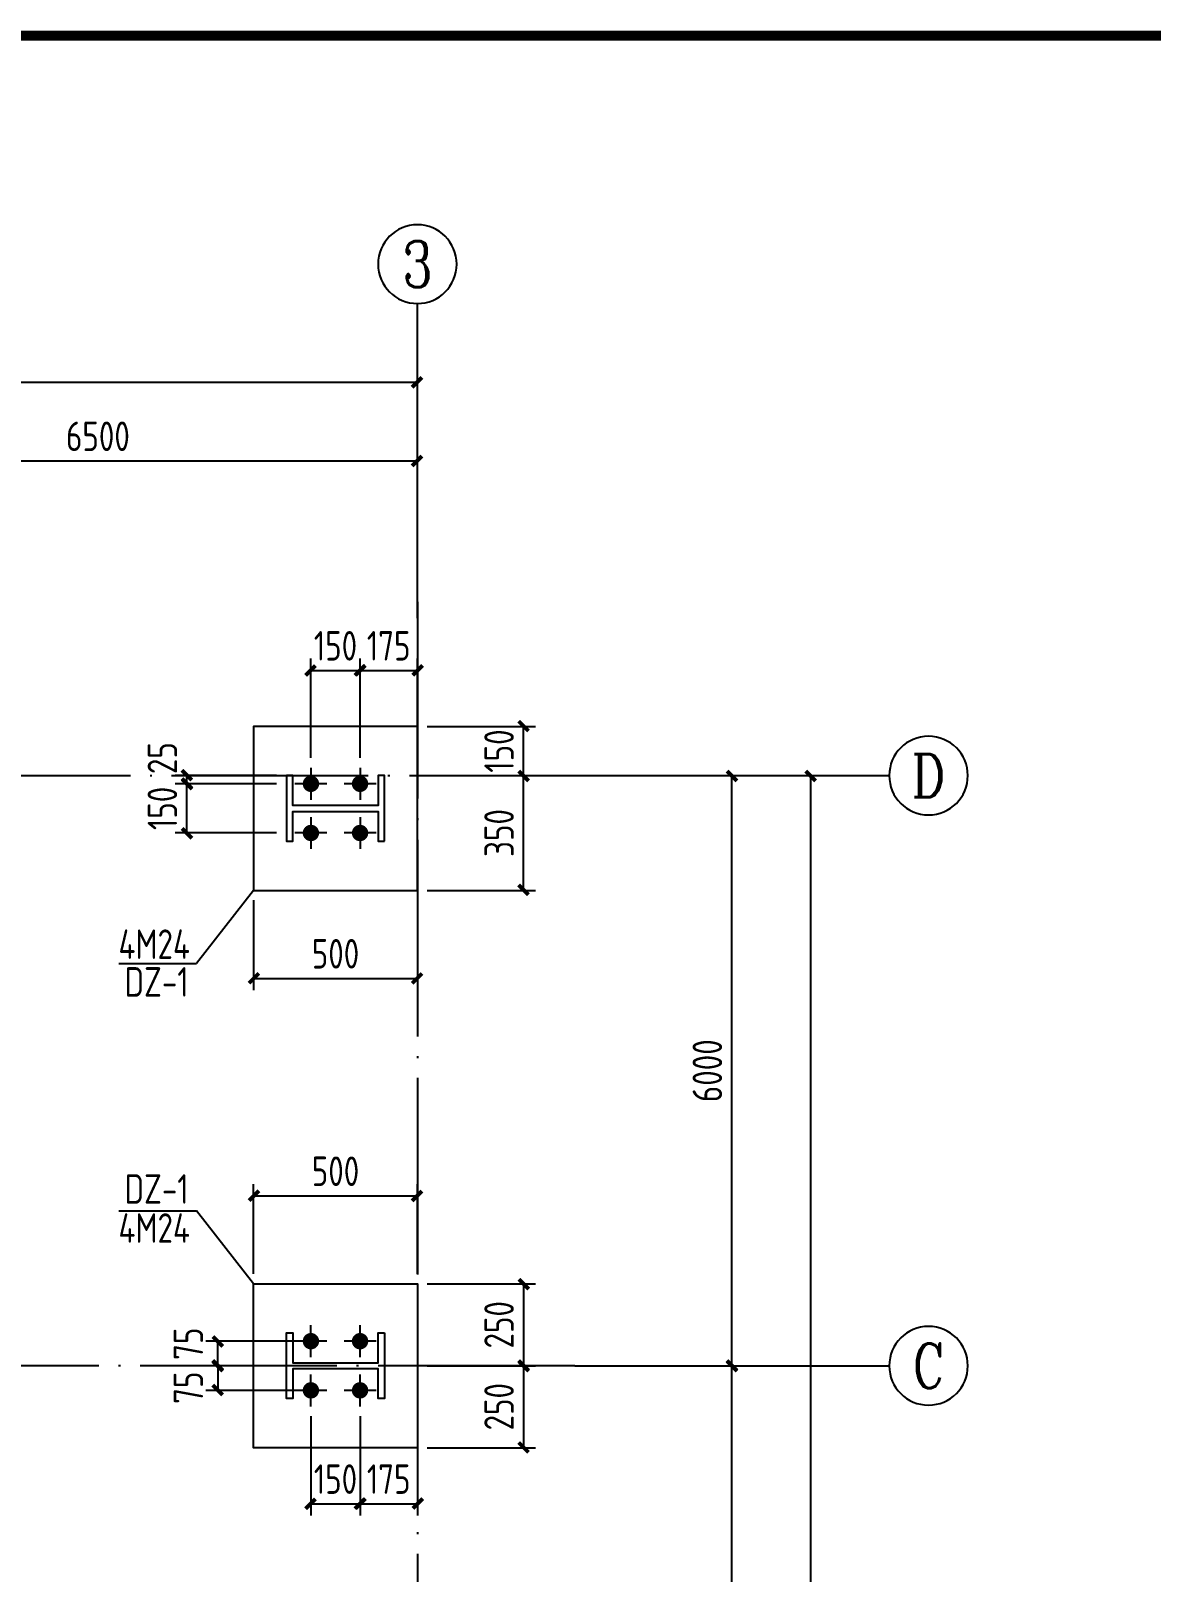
# Model space of a CAD drawing. Header units: millimetres. Extents: x 865974 to 875117, y 41124 to 44891.
# Drawn here: x 867373.8 to 867487.8, y 41551.4 to 41708.1 of the extents above; entities that cross this region are included whole.
import ezdxf
from ezdxf.enums import TextEntityAlignment as Align

# ---------------------------------------------------------------- set-up
doc = ezdxf.new("R2010")
doc.units = ezdxf.units.MM
doc.header["$LTSCALE"] = 1000
doc.header["$MEASUREMENT"] = 0
doc.linetypes.add('DOTE', pattern=[2.42, 2, -0.2, 0.02, -0.2])
for name, color, linetype in [('AXIS', 3, 'Continuous'), ('AXIS_TEXT', 7, 'Continuous'), ('DIM', 7, 'Continuous'), ('DOTE', 1, 'DOTE'), ('M_Prof', 2, 'Continuous'), ('柱集中标注', 2, 'Continuous'), ('标注', 7, 'Continuous'), ('檩条', 34, 'Continuous')]:
    doc.layers.add(name, color=color, linetype=linetype)
doc.styles.add('_TCH_AXIS', font='COMPLEX', dxfattribs={"bigfont": 'GBCBIG'})
doc.styles.add('COMPLEX', font='COMPLEX')
doc.styles.add('GBHZ', font='gbenor.shx', dxfattribs={"width": 0.9, "bigfont": 'gbcbig.shx'})
doc.dimstyles.new('Y100', dxfattribs={"dimscale": 0, "dimtxt": 3, "dimasz": 0.01, "dimexe": 1.2, "dimexo": 2, "dimgap": 1, "dimtad": 1, "dimdec": 0, "dimlfac": 100, "dimzin": 0, "dimdsep": 46, "dimtxsty": 'GBHZ', "dimblk": 'DX', "dimcen": 0.09, "dimdle": 1, "dimclrd": 7, "dimclre": 7, "dimclrt": 7, "dimadec": 0, "dimazin": 0, "dimtfac": 1, "dimtdec": 0, "dimtix": 1, "dimtmove": 2, "dimatfit": 3, "dimldrblk": 'DX', "dimfxl": 0, "dimtolj": 1, "dimtzin": 0, "dimarcsym": 0})
doc.dimstyles.new('Y30', dxfattribs={"dimscale": 0, "dimtxt": 3, "dimasz": 0.01, "dimexe": 1.2, "dimexo": 1, "dimgap": 1, "dimtad": 1, "dimdec": 0, "dimlfac": 30, "dimzin": 0, "dimdsep": 46, "dimtxsty": 'GBHZ', "dimblk1": 'DX', "dimblk2": 'DX', "dimsah": 1, "dimcen": 0.09, "dimdle": 1, "dimadec": 0, "dimazin": 0, "dimtfac": 1, "dimtdec": 0, "dimtix": 1, "dimtmove": 2, "dimatfit": 3, "dimldrblk": 'DX', "dimfxl": 0, "dimtolj": 1, "dimtzin": 0, "dimarcsym": 0})

# ---------------------------------------------------------------- blocks, each defined once
blk = doc.blocks.new('_AXISO')
blk.add_circle((0, 0), 0.5)
at = {"layer": 'AXIS_TEXT', "style": 'COMPLEX', "width": 1.041667}
blk.add_attdef('A', text='', height=0.56, dxfattribs=at).set_placement((-0.25, -0.28), (0.25, -0.28), align=Align.FIT)
blk = doc.blocks.new('DX')
at = {"color": 0, "linetype": 'ByBlock', "const_width": 40}
blk.add_lwpolyline([(-54, -51), (46, 49)], dxfattribs=at)
blk = doc.blocks.new('*D43')
at = {"layer": 'Defpoints', "color": 0, "transparency": 16777216}
for p in [(867429.15, 41572.38), (867445.15, 41572.38), (867429.15, 41512.38)]:
    blk.add_point(p, dxfattribs=at)
at = {"layer": '标注', "color": 7, "lineweight": -2, "transparency": 16777216}
for p, q in [((867431.15, 41572.38), (867446.35, 41572.38)), ((867445.15, 41512.39), (867445.15, 41572.37)), ((867431.15, 41512.38), (867446.35, 41512.38))]:
    blk.add_line(p, q, dxfattribs=at)
at = {"layer": '标注', "color": 7, "lineweight": -2, "transparency": 16777216, "xscale": 0.01, "yscale": 0.01, "zscale": 0.01}
for p, rotation in [((867445.15, 41572.38), 90), ((867445.15, 41512.38), 270)]:
    blk.add_blockref('DX', p, dxfattribs=dict(at, rotation=rotation))
at = {"layer": '标注', "color": 7, "transparency": 16777216, "insert": (867442.65, 41542.38), "char_height": 3, "attachment_point": 5, "rotation": 90, "style": 'GBHZ'}
blk.add_mtext('\\A1;6000', dxfattribs=at)
blk = doc.blocks.new('*D44')
at = {"layer": 'Defpoints', "color": 0, "transparency": 16777216}
for p in [(867429.15, 41632.38), (867445.15, 41632.38), (867429.15, 41572.38)]:
    blk.add_point(p, dxfattribs=at)
at = {"layer": '标注', "color": 7, "lineweight": -2, "transparency": 16777216}
for p, q in [((867431.15, 41632.38), (867446.35, 41632.38)), ((867445.15, 41572.39), (867445.15, 41632.37)), ((867431.15, 41572.38), (867446.35, 41572.38))]:
    blk.add_line(p, q, dxfattribs=at)
at = {"layer": '标注', "color": 7, "lineweight": -2, "transparency": 16777216, "xscale": 0.01, "yscale": 0.01, "zscale": 0.01}
for p, rotation in [((867445.15, 41632.38), 90), ((867445.15, 41572.38), 270)]:
    blk.add_blockref('DX', p, dxfattribs=dict(at, rotation=rotation))
at = {"layer": '标注', "color": 7, "transparency": 16777216, "insert": (867442.65, 41602.38), "char_height": 3, "attachment_point": 5, "rotation": 90, "style": 'GBHZ'}
blk.add_mtext('\\A1;6000', dxfattribs=at)
blk = doc.blocks.new('*D45')
at = {"layer": 'Defpoints', "color": 0, "transparency": 16777216}
for p in [(867429.15, 41632.38), (867429.15, 41452.38), (867453.15, 41452.38)]:
    blk.add_point(p, dxfattribs=at)
at = {"layer": '标注', "color": 7, "lineweight": -2, "transparency": 16777216}
for p, q in [((867431.15, 41632.38), (867454.35, 41632.38)), ((867453.15, 41632.37), (867453.15, 41452.39)), ((867431.15, 41452.38), (867454.35, 41452.38))]:
    blk.add_line(p, q, dxfattribs=at)
at = {"layer": '标注', "color": 7, "lineweight": -2, "transparency": 16777216, "xscale": 0.01, "yscale": 0.01, "zscale": 0.01}
for p, rotation in [((867453.15, 41632.38), 90), ((867453.15, 41452.38), 270)]:
    blk.add_blockref('DX', p, dxfattribs=dict(at, rotation=rotation))
at = {"layer": '标注', "color": 7, "transparency": 16777216, "insert": (867450.65, 41542.38), "char_height": 3, "attachment_point": 5, "rotation": 90, "style": 'GBHZ'}
blk.add_mtext('\\A1;18000', dxfattribs=at)
blk = doc.blocks.new('*D36')
at = {"layer": 'Defpoints', "color": 0, "transparency": 16777216}
for p in [(867413.15, 41672.38), (867283.15, 41650.05), (867413.15, 41650.05)]:
    blk.add_point(p, dxfattribs=at)
at = {"layer": '标注', "color": 7, "lineweight": -2, "transparency": 16777216}
for p, q in [((867283.15, 41652.05), (867283.15, 41673.58)), ((867413.15, 41652.05), (867413.15, 41673.58)), ((867283.16, 41672.38), (867413.14, 41672.38))]:
    blk.add_line(p, q, dxfattribs=at)
at = {"layer": '标注', "color": 7, "lineweight": -2, "transparency": 16777216, "xscale": 0.01, "yscale": 0.01, "zscale": 0.01, "rotation": 180}
blk.add_blockref('DX', (867283.15, 41672.38), dxfattribs=at)
at = {"layer": '标注', "color": 7, "lineweight": -2, "transparency": 16777216, "xscale": 0.01, "yscale": 0.01, "zscale": 0.01}
blk.add_blockref('DX', (867413.15, 41672.38), dxfattribs=at)
at = {"layer": '标注', "color": 7, "transparency": 16777216, "insert": (867348.15, 41674.88), "char_height": 3, "attachment_point": 5, "style": 'GBHZ'}
blk.add_mtext('\\A1;13000', dxfattribs=at)
blk = doc.blocks.new('*D356')
at = {"layer": 'Defpoints', "color": 0, "transparency": 16777216}
for p in [(867413.15, 41664.38), (867348.15, 41648.38), (867413.15, 41648.38)]:
    blk.add_point(p, dxfattribs=at)
at = {"layer": '标注', "color": 7, "lineweight": -2, "transparency": 16777216}
for p, q in [((867348.15, 41650.38), (867348.15, 41665.58)), ((867413.15, 41650.38), (867413.15, 41665.58)), ((867348.16, 41664.38), (867413.14, 41664.38))]:
    blk.add_line(p, q, dxfattribs=at)
at = {"layer": '标注', "color": 7, "lineweight": -2, "transparency": 16777216, "xscale": 0.01, "yscale": 0.01, "zscale": 0.01, "rotation": 180}
blk.add_blockref('DX', (867348.15, 41664.38), dxfattribs=at)
at = {"layer": '标注', "color": 7, "lineweight": -2, "transparency": 16777216, "xscale": 0.01, "yscale": 0.01, "zscale": 0.01}
blk.add_blockref('DX', (867413.15, 41664.38), dxfattribs=at)
at = {"layer": '标注', "color": 7, "transparency": 16777216, "insert": (867380.65, 41666.88), "char_height": 3, "attachment_point": 5, "style": 'GBHZ'}
blk.add_mtext('\\A1;6500', dxfattribs=at)
blk = doc.blocks.new('*D805')
at = {"layer": 'Defpoints', "color": 0, "transparency": 16777216}
for p in [(867413.15, 41589.66), (867396.48, 41580.72), (867413.15, 41580.72)]:
    blk.add_point(p, dxfattribs=at)
at = {"layer": 'DIM', "color": 0, "lineweight": -2, "transparency": 16777216}
for p, q in [((867396.48, 41581.72), (867396.48, 41590.86)), ((867396.49, 41589.66), (867413.14, 41589.66)), ((867413.15, 41581.72), (867413.15, 41590.86))]:
    blk.add_line(p, q, dxfattribs=at)
at = {"layer": 'DIM', "color": 0, "lineweight": -2, "transparency": 16777216, "xscale": 0.01, "yscale": 0.01, "zscale": 0.01, "rotation": 180}
blk.add_blockref('DX', (867396.48, 41589.66), dxfattribs=at)
at = {"layer": 'DIM', "color": 0, "lineweight": -2, "transparency": 16777216, "xscale": 0.01, "yscale": 0.01, "zscale": 0.01}
blk.add_blockref('DX', (867413.15, 41589.66), dxfattribs=at)
at = {"layer": 'DIM', "color": 0, "transparency": 16777216, "insert": (867404.82, 41592.16), "char_height": 3, "attachment_point": 5, "style": 'GBHZ'}
blk.add_mtext('\\A1;500', dxfattribs=at)
blk = doc.blocks.new('*D806')
at = {"layer": 'Defpoints', "color": 0, "transparency": 16777216}
for p in [(867413.15, 41580.72), (867413.15, 41572.38), (867423.96, 41572.38)]:
    blk.add_point(p, dxfattribs=at)
at = {"layer": 'DIM', "color": 0, "lineweight": -2, "transparency": 16777216}
for p, q in [((867414.15, 41580.72), (867425.16, 41580.72)), ((867423.96, 41580.71), (867423.96, 41572.39)), ((867414.15, 41572.38), (867425.16, 41572.38))]:
    blk.add_line(p, q, dxfattribs=at)
at = {"layer": 'DIM', "color": 0, "lineweight": -2, "transparency": 16777216, "xscale": 0.01, "yscale": 0.01, "zscale": 0.01}
for p, rotation in [((867423.96, 41580.72), 90), ((867423.96, 41572.38), 270)]:
    blk.add_blockref('DX', p, dxfattribs=dict(at, rotation=rotation))
at = {"layer": 'DIM', "color": 0, "transparency": 16777216, "insert": (867421.46, 41576.55), "char_height": 3, "attachment_point": 5, "rotation": 90, "style": 'GBHZ'}
blk.add_mtext('\\A1;250', dxfattribs=at)
blk = doc.blocks.new('*D807')
at = {"layer": 'Defpoints', "color": 0, "transparency": 16777216}
for p in [(867413.15, 41572.38), (867413.15, 41564.05), (867423.96, 41564.05)]:
    blk.add_point(p, dxfattribs=at)
at = {"layer": 'DIM', "color": 0, "lineweight": -2, "transparency": 16777216}
for p, q in [((867414.15, 41572.38), (867425.16, 41572.38)), ((867423.96, 41572.37), (867423.96, 41564.06)), ((867414.15, 41564.05), (867425.16, 41564.05))]:
    blk.add_line(p, q, dxfattribs=at)
at = {"layer": 'DIM', "color": 0, "lineweight": -2, "transparency": 16777216, "xscale": 0.01, "yscale": 0.01, "zscale": 0.01}
for p, rotation in [((867423.96, 41572.38), 90), ((867423.96, 41564.05), 270)]:
    blk.add_blockref('DX', p, dxfattribs=dict(at, rotation=rotation))
at = {"layer": 'DIM', "color": 0, "transparency": 16777216, "insert": (867421.46, 41568.22), "char_height": 3, "attachment_point": 5, "rotation": 90, "style": 'GBHZ'}
blk.add_mtext('\\A1;250', dxfattribs=at)
blk = doc.blocks.new('*D808')
at = {"layer": 'Defpoints', "color": 0, "transparency": 16777216}
for p in [(867392.84, 41574.88), (867401.88, 41574.88), (867401.88, 41572.38)]:
    blk.add_point(p, dxfattribs=at)
at = {"layer": 'DIM', "color": 0, "lineweight": -2, "transparency": 16777216}
for p, q in [((867400.88, 41574.88), (867391.64, 41574.88)), ((867392.84, 41572.39), (867392.84, 41574.87)), ((867400.88, 41572.38), (867391.64, 41572.38))]:
    blk.add_line(p, q, dxfattribs=at)
at = {"layer": 'DIM', "color": 0, "lineweight": -2, "transparency": 16777216, "xscale": 0.01, "yscale": 0.01, "zscale": 0.01}
for p, rotation in [((867392.84, 41574.88), 90), ((867392.84, 41572.38), 270)]:
    blk.add_blockref('DX', p, dxfattribs=dict(at, rotation=rotation))
at = {"layer": 'DIM', "color": 0, "transparency": 16777216, "insert": (867389.85, 41574.62), "char_height": 3, "attachment_point": 5, "rotation": 90, "style": 'GBHZ'}
blk.add_mtext('\\A1;75', dxfattribs=at)
blk = doc.blocks.new('*D809')
at = {"layer": 'Defpoints', "color": 0, "transparency": 16777216}
for p in [(867401.88, 41572.38), (867392.84, 41569.88), (867401.88, 41569.88)]:
    blk.add_point(p, dxfattribs=at)
at = {"layer": 'DIM', "color": 0, "lineweight": -2, "transparency": 16777216}
for p, q in [((867400.88, 41572.38), (867391.64, 41572.38)), ((867392.84, 41572.37), (867392.84, 41569.89)), ((867400.88, 41569.88), (867391.64, 41569.88))]:
    blk.add_line(p, q, dxfattribs=at)
at = {"layer": 'DIM', "color": 0, "lineweight": -2, "transparency": 16777216, "xscale": 0.01, "yscale": 0.01, "zscale": 0.01}
for p, rotation in [((867392.84, 41572.38), 90), ((867392.84, 41569.88), 270)]:
    blk.add_blockref('DX', p, dxfattribs=dict(at, rotation=rotation))
at = {"layer": 'DIM', "color": 0, "transparency": 16777216, "insert": (867389.85, 41570.15), "char_height": 3, "attachment_point": 5, "rotation": 90, "style": 'GBHZ'}
blk.add_mtext('\\A1;75', dxfattribs=at)
blk = doc.blocks.new('*D810')
at = {"layer": 'Defpoints', "color": 0, "transparency": 16777216}
for p in [(867402.32, 41568.26), (867407.32, 41568.26), (867407.32, 41558.36)]:
    blk.add_point(p, dxfattribs=at)
at = {"layer": '标注', "color": 0, "lineweight": -2, "transparency": 16777216}
for p, q in [((867402.32, 41567.26), (867402.32, 41557.16)), ((867407.32, 41567.26), (867407.32, 41557.16)), ((867402.31, 41558.36), (867402.3, 41558.36)), ((867402.32, 41558.36), (867407.32, 41558.36)), ((867407.33, 41558.36), (867407.34, 41558.36))]:
    blk.add_line(p, q, dxfattribs=at)
at = {"layer": '标注', "color": 0, "lineweight": -2, "transparency": 16777216, "xscale": 0.01, "yscale": 0.01, "zscale": 0.01}
blk.add_blockref('DX', (867402.32, 41558.36), dxfattribs=at)
at = {"layer": '标注', "color": 0, "lineweight": -2, "transparency": 16777216, "xscale": 0.01, "yscale": 0.01, "zscale": 0.01, "rotation": 180}
blk.add_blockref('DX', (867407.32, 41558.36), dxfattribs=at)
at = {"layer": '标注', "color": 0, "transparency": 16777216, "insert": (867404.82, 41560.86), "char_height": 3, "attachment_point": 5, "style": 'GBHZ'}
blk.add_mtext('\\A1;150', dxfattribs=at)
blk = doc.blocks.new('*D811')
at = {"layer": 'Defpoints', "color": 0, "transparency": 16777216}
for p in [(867407.32, 41568.26), (867413.15, 41568.26), (867413.15, 41558.36)]:
    blk.add_point(p, dxfattribs=at)
at = {"layer": '标注', "color": 0, "lineweight": -2, "transparency": 16777216}
for p, q in [((867407.32, 41567.26), (867407.32, 41557.16)), ((867413.15, 41567.26), (867413.15, 41557.16)), ((867407.31, 41558.36), (867407.3, 41558.36)), ((867407.32, 41558.36), (867413.15, 41558.36)), ((867413.16, 41558.36), (867413.17, 41558.36))]:
    blk.add_line(p, q, dxfattribs=at)
at = {"layer": '标注', "color": 0, "lineweight": -2, "transparency": 16777216, "xscale": 0.01, "yscale": 0.01, "zscale": 0.01}
blk.add_blockref('DX', (867407.32, 41558.36), dxfattribs=at)
at = {"layer": '标注', "color": 0, "lineweight": -2, "transparency": 16777216, "xscale": 0.01, "yscale": 0.01, "zscale": 0.01, "rotation": 180}
blk.add_blockref('DX', (867413.15, 41558.36), dxfattribs=at)
at = {"layer": '标注', "color": 0, "transparency": 16777216, "insert": (867410.23, 41560.86), "char_height": 3, "attachment_point": 5, "style": 'GBHZ'}
blk.add_mtext('\\A1;175', dxfattribs=at)
blk = doc.blocks.new('*D846')
at = {"layer": 'Defpoints', "color": 0, "transparency": 16777216}
for p in [(867396.48, 41620.72), (867413.15, 41620.72), (867413.15, 41611.77)]:
    blk.add_point(p, dxfattribs=at)
at = {"layer": 'DIM', "color": 0, "lineweight": -2, "transparency": 16777216}
for p, q in [((867396.48, 41619.72), (867396.48, 41610.57)), ((867413.15, 41619.72), (867413.15, 41610.57)), ((867396.49, 41611.77), (867413.14, 41611.77))]:
    blk.add_line(p, q, dxfattribs=at)
at = {"layer": 'DIM', "color": 0, "lineweight": -2, "transparency": 16777216, "xscale": 0.01, "yscale": 0.01, "zscale": 0.01, "rotation": 180}
blk.add_blockref('DX', (867396.48, 41611.77), dxfattribs=at)
at = {"layer": 'DIM', "color": 0, "lineweight": -2, "transparency": 16777216, "xscale": 0.01, "yscale": 0.01, "zscale": 0.01}
blk.add_blockref('DX', (867413.15, 41611.77), dxfattribs=at)
at = {"layer": 'DIM', "color": 0, "transparency": 16777216, "insert": (867404.82, 41614.27), "char_height": 3, "attachment_point": 5, "style": 'GBHZ'}
blk.add_mtext('\\A1;500', dxfattribs=at)
blk = doc.blocks.new('*D847')
at = {"layer": 'Defpoints', "color": 0, "transparency": 16777216}
for p in [(867413.15, 41632.38), (867423.96, 41632.38), (867413.15, 41620.72)]:
    blk.add_point(p, dxfattribs=at)
at = {"layer": 'DIM', "color": 0, "lineweight": -2, "transparency": 16777216}
for p, q in [((867414.15, 41632.38), (867425.16, 41632.38)), ((867423.96, 41620.73), (867423.96, 41632.37)), ((867414.15, 41620.72), (867425.16, 41620.72))]:
    blk.add_line(p, q, dxfattribs=at)
at = {"layer": 'DIM', "color": 0, "lineweight": -2, "transparency": 16777216, "xscale": 0.01, "yscale": 0.01, "zscale": 0.01}
for p, rotation in [((867423.96, 41632.38), 90), ((867423.96, 41620.72), 270)]:
    blk.add_blockref('DX', p, dxfattribs=dict(at, rotation=rotation))
at = {"layer": 'DIM', "color": 0, "transparency": 16777216, "insert": (867421.46, 41626.55), "char_height": 3, "attachment_point": 5, "rotation": 90, "style": 'GBHZ'}
blk.add_mtext('\\A1;350', dxfattribs=at)
blk = doc.blocks.new('*D848')
at = {"layer": 'Defpoints', "color": 0, "transparency": 16777216}
for p in [(867413.15, 41637.38), (867423.96, 41637.38), (867413.15, 41632.38)]:
    blk.add_point(p, dxfattribs=at)
at = {"layer": 'DIM', "color": 0, "lineweight": -2, "transparency": 16777216}
for p, q in [((867414.15, 41637.38), (867425.16, 41637.38)), ((867423.96, 41637.39), (867423.96, 41637.4)), ((867423.96, 41632.38), (867423.96, 41637.38)), ((867414.15, 41632.38), (867425.16, 41632.38)), ((867423.96, 41632.37), (867423.96, 41632.36))]:
    blk.add_line(p, q, dxfattribs=at)
at = {"layer": 'DIM', "color": 0, "lineweight": -2, "transparency": 16777216, "xscale": 0.01, "yscale": 0.01, "zscale": 0.01}
for p, rotation in [((867423.96, 41637.38), 270), ((867423.96, 41632.38), 90)]:
    blk.add_blockref('DX', p, dxfattribs=dict(at, rotation=rotation))
at = {"layer": 'DIM', "color": 0, "transparency": 16777216, "insert": (867421.46, 41634.88), "char_height": 3, "attachment_point": 5, "rotation": 90, "style": 'GBHZ'}
blk.add_mtext('\\A1;150', dxfattribs=at)
blk = doc.blocks.new('*D849')
at = {"layer": 'Defpoints', "color": 0, "transparency": 16777216}
for p in [(867407.32, 41643.08), (867402.32, 41633.18), (867407.32, 41633.18)]:
    blk.add_point(p, dxfattribs=at)
at = {"layer": '标注', "color": 0, "lineweight": -2, "transparency": 16777216}
for p, q in [((867402.31, 41643.08), (867402.3, 41643.08)), ((867402.32, 41634.18), (867402.32, 41644.28)), ((867402.32, 41643.08), (867407.32, 41643.08)), ((867407.32, 41634.18), (867407.32, 41644.28)), ((867407.33, 41643.08), (867407.34, 41643.08))]:
    blk.add_line(p, q, dxfattribs=at)
at = {"layer": '标注', "color": 0, "lineweight": -2, "transparency": 16777216, "xscale": 0.01, "yscale": 0.01, "zscale": 0.01}
blk.add_blockref('DX', (867402.32, 41643.08), dxfattribs=at)
at = {"layer": '标注', "color": 0, "lineweight": -2, "transparency": 16777216, "xscale": 0.01, "yscale": 0.01, "zscale": 0.01, "rotation": 180}
blk.add_blockref('DX', (867407.32, 41643.08), dxfattribs=at)
at = {"layer": '标注', "color": 0, "transparency": 16777216, "insert": (867404.82, 41645.58), "char_height": 3, "attachment_point": 5, "style": 'GBHZ'}
blk.add_mtext('\\A1;150', dxfattribs=at)
blk = doc.blocks.new('*D850')
at = {"layer": 'Defpoints', "color": 0, "transparency": 16777216}
for p in [(867413.15, 41643.08), (867407.32, 41633.18), (867413.15, 41633.18)]:
    blk.add_point(p, dxfattribs=at)
at = {"layer": '标注', "color": 0, "lineweight": -2, "transparency": 16777216}
for p, q in [((867407.31, 41643.08), (867407.3, 41643.08)), ((867407.32, 41634.18), (867407.32, 41644.28)), ((867407.32, 41643.08), (867413.15, 41643.08)), ((867413.15, 41634.18), (867413.15, 41644.28)), ((867413.16, 41643.08), (867413.17, 41643.08))]:
    blk.add_line(p, q, dxfattribs=at)
at = {"layer": '标注', "color": 0, "lineweight": -2, "transparency": 16777216, "xscale": 0.01, "yscale": 0.01, "zscale": 0.01}
blk.add_blockref('DX', (867407.32, 41643.08), dxfattribs=at)
at = {"layer": '标注', "color": 0, "lineweight": -2, "transparency": 16777216, "xscale": 0.01, "yscale": 0.01, "zscale": 0.01, "rotation": 180}
blk.add_blockref('DX', (867413.15, 41643.08), dxfattribs=at)
at = {"layer": '标注', "color": 0, "transparency": 16777216, "insert": (867410.23, 41645.58), "char_height": 3, "attachment_point": 5, "style": 'GBHZ'}
blk.add_mtext('\\A1;175', dxfattribs=at)
blk = doc.blocks.new('*D859')
at = {"layer": 'Defpoints', "color": 0, "transparency": 16777216}
for p in [(867389.71, 41631.55), (867399.82, 41631.55), (867399.82, 41626.55)]:
    blk.add_point(p, dxfattribs=at)
at = {"layer": 'DIM', "color": 0, "lineweight": -2, "transparency": 16777216}
for p, q in [((867398.82, 41631.55), (867388.51, 41631.55)), ((867389.71, 41631.56), (867389.71, 41631.57)), ((867389.71, 41626.55), (867389.71, 41631.55)), ((867398.82, 41626.55), (867388.51, 41626.55)), ((867389.71, 41626.54), (867389.71, 41626.53))]:
    blk.add_line(p, q, dxfattribs=at)
at = {"layer": 'DIM', "color": 0, "lineweight": -2, "transparency": 16777216, "xscale": 0.01, "yscale": 0.01, "zscale": 0.01}
for p, rotation in [((867389.71, 41631.55), 270), ((867389.71, 41626.55), 90)]:
    blk.add_blockref('DX', p, dxfattribs=dict(at, rotation=rotation))
at = {"layer": 'DIM', "color": 0, "transparency": 16777216, "insert": (867387.21, 41629.05), "char_height": 3, "attachment_point": 5, "rotation": 90, "style": 'GBHZ'}
blk.add_mtext('\\A1;150', dxfattribs=at)
blk = doc.blocks.new('*D860')
at = {"layer": 'Defpoints', "color": 0, "transparency": 16777216}
for p in [(867389.71, 41632.38), (867399.82, 41632.38), (867399.82, 41631.55)]:
    blk.add_point(p, dxfattribs=at)
at = {"layer": 'DIM', "color": 0, "lineweight": -2, "transparency": 16777216}
for p, q in [((867398.82, 41632.38), (867388.51, 41632.38)), ((867389.71, 41632.39), (867389.71, 41632.4)), ((867389.71, 41631.55), (867389.71, 41632.38)), ((867398.82, 41631.55), (867388.51, 41631.55)), ((867389.71, 41631.54), (867389.71, 41631.53))]:
    blk.add_line(p, q, dxfattribs=at)
at = {"layer": 'DIM', "color": 0, "lineweight": -2, "transparency": 16777216, "xscale": 0.01, "yscale": 0.01, "zscale": 0.01}
for p, rotation in [((867389.71, 41632.38), 270), ((867389.71, 41631.55), 90)]:
    blk.add_blockref('DX', p, dxfattribs=dict(at, rotation=rotation))
at = {"layer": 'DIM', "color": 0, "transparency": 16777216, "insert": (867387.21, 41634.16), "char_height": 3, "attachment_point": 5, "rotation": 90, "style": 'GBHZ'}
blk.add_mtext('\\A1;25', dxfattribs=at)

msp = doc.modelspace()

# ---------------------------------------------------------------- linework, layer by layer
for p, q in [((867402.318, 41633.175), (867402.318, 41629.925)), ((867407.318, 41633.175), (867407.318, 41629.925)), ((867403.943, 41631.55), (867400.693, 41631.55)), ((867408.943, 41631.55), (867405.693, 41631.55)), ((867402.318, 41628.175), (867402.318, 41624.925)), ((867407.318, 41628.175), (867407.318, 41624.925)), ((867403.943, 41626.55), (867400.693, 41626.55)), ((867408.943, 41626.55), (867405.693, 41626.55)), ((867402.318, 41573.259), (867402.318, 41576.509)), ((867407.318, 41573.259), (867407.318, 41576.509)), ((867403.943, 41574.884), (867400.693, 41574.884)), ((867408.943, 41574.884), (867405.693, 41574.884)), ((867402.318, 41568.259), (867402.318, 41571.509)), ((867407.318, 41568.259), (867407.318, 41571.509)), ((867403.943, 41569.884), (867400.693, 41569.884)), ((867408.943, 41569.884), (867405.693, 41569.884))]:
    msp.add_line(p, q)
at = {"color": 0, "const_width": 1}
msp.add_lwpolyline([(867751.988, 41133.604), (866945.988, 41133.604), (866945.988, 41707.604), (867751.988, 41707.604)], close=True, dxfattribs=at)
for points in [[(867413.151, 41637.384), (867396.485, 41637.384), (867396.485, 41620.717), (867413.151, 41620.717)], [(867413.151, 41564.05), (867396.485, 41564.05), (867396.485, 41580.717), (867413.151, 41580.717)]]:
    msp.add_lwpolyline(points, close=True)
at = {"layer": 'AXIS', "color": 0}
for p, q in [((867413.151, 41648.384), (867413.151, 41680.384)), ((867429.151, 41632.384), (867461.151, 41632.384)), ((867429.151, 41572.384), (867461.151, 41572.384))]:
    msp.add_line(p, q, dxfattribs=at)
at = {"layer": 'DIM', "const_width": 0.833}
for points in [[(867402.318, 41631.134, 1), (867402.318, 41631.967, 1)], [(867407.318, 41631.134, 1), (867407.318, 41631.967, 1)], [(867402.318, 41626.134, 1), (867402.318, 41626.967, 1)], [(867407.318, 41626.134, 1), (867407.318, 41626.967, 1)], [(867402.318, 41575.3, -1), (867402.318, 41574.467, -1)], [(867407.318, 41575.3, -1), (867407.318, 41574.467, -1)], [(867402.318, 41570.3, -1), (867402.318, 41569.467, -1)], [(867407.318, 41570.3, -1), (867407.318, 41569.467, -1)]]:
    msp.add_lwpolyline(points, format="xyb", close=True, dxfattribs=at)
at = {"layer": 'DOTE', "linetype": 'DOTE', "ltscale": 0.01}
for p, q in [((867413.151, 41650.05), (867413.151, 41434.717)), ((867267.151, 41632.384), (867429.151, 41632.384)), ((867429.151, 41572.384), (867267.151, 41572.384))]:
    msp.add_line(p, q, dxfattribs=at)
at = {"layer": 'M_Prof'}
for points in [[(867409.818, 41625.717), (867409.818, 41632.384), (867409.151, 41632.384), (867409.151, 41629.35), (867400.485, 41629.35), (867400.485, 41632.384), (867399.818, 41632.384), (867399.818, 41625.717), (867400.485, 41625.717), (867400.485, 41628.75), (867409.151, 41628.75), (867409.151, 41625.717)], [(867409.818, 41575.717), (867409.818, 41569.05), (867409.151, 41569.05), (867409.151, 41572.084), (867400.485, 41572.084), (867400.485, 41569.05), (867399.818, 41569.05), (867399.818, 41575.717), (867400.485, 41575.717), (867400.485, 41572.684), (867409.151, 41572.684), (867409.151, 41575.717)]]:
    msp.add_lwpolyline(points, close=True, dxfattribs=at)
at = {"layer": '檩条'}
for p, q in [((867396.485, 41620.717), (867390.662, 41613.297)), ((867382.764, 41613.297), (867390.662, 41613.297)), ((867382.764, 41588.136), (867390.662, 41588.136)), ((867396.485, 41580.717), (867390.662, 41588.136))]:
    msp.add_line(p, q, dxfattribs=at)

# ---------------------------------------------------------------- block references
at = {"layer": 'AXIS', "color": 0}
ref = msp.add_blockref('_AXISO', (867413.151, 41684.384), dxfattribs=dict(at, xscale=-8, yscale=8, zscale=8, rotation=180))
ref.add_attrib('A', '3', dxfattribs={"layer": 'AXIS_TEXT', "color": 0, "height": 4.659, "style": '_TCH_AXIS'}).set_placement((867411.598, 41682.054), (867414.704, 41682.054), align=Align.FIT)
ref = msp.add_blockref('_AXISO', (867465.151, 41632.384), dxfattribs=dict(at, xscale=-8, yscale=8, zscale=8))
ref.add_attrib('A', 'D', dxfattribs={"layer": 'AXIS_TEXT', "color": 0, "height": 4.353, "style": '_TCH_AXIS'}).set_placement((867463.39, 41630.207), (867466.913, 41630.207), align=Align.FIT)
ref = msp.add_blockref('_AXISO', (867465.151, 41572.384), dxfattribs=dict(at, xscale=-8, yscale=8, zscale=8))
ref.add_attrib('A', 'C', dxfattribs={"layer": 'AXIS_TEXT', "color": 0, "height": 4.557, "style": '_TCH_AXIS'}).set_placement((867463.524, 41570.105), (867466.779, 41570.105), align=Align.FIT)

# ---------------------------------------------------------------- texts
at = {"layer": '柱集中标注', "style": 'GBHZ', "width": 0.9}
for s, p in [('4M24', (867382.741, 41613.747)), ('DZ-1', (867383.36, 41609.91)), ('DZ-1', (867383.36, 41588.857)), ('4M24', (867382.741, 41584.886))]:
    msp.add_text(s, height=3, dxfattribs=at).set_placement(p)

# ---------------------------------------------------------------- dimensions: what is measured, and where the dimension line sits
at = {"layer": 'DIM'}
for base, p1, p2, angle, picture, middle in [((867423.959, 41637.384), (867413.151, 41632.384), (867413.151, 41637.384), 90, '*D848', (867421.459, 41634.884)), ((867389.711, 41631.55), (867399.818, 41626.55), (867399.818, 41631.55), 270, '*D859', (867387.211, 41629.05)), ((867423.959, 41632.384), (867413.151, 41620.717), (867413.151, 41632.384), 90, '*D847', (867421.459, 41626.55)), ((867423.959, 41572.384), (867413.151, 41580.717), (867413.151, 41572.384), 270, '*D806', (867421.459, 41576.55)), ((867423.959, 41564.05), (867413.151, 41572.384), (867413.151, 41564.05), 270, '*D807', (867421.459, 41568.217))]:
    dim = msp.add_linear_dim(base=base, p1=p1, p2=p2, angle=angle, dimstyle='Y30', override={"dimscale": 1}, dxfattribs=at)
    dim.commit()
    dim.dimension.update_dxf_attribs({"geometry": picture, "text_midpoint": middle})
for base, p1, p2, angle, picture, middle in [((867389.711, 41632.384), (867399.818, 41631.55), (867399.818, 41632.384), 270, '*D860', (867387.211, 41634.162)), ((867392.84, 41574.884), (867401.884, 41572.384), (867401.884, 41574.884), 270, '*D808', (867389.846, 41574.622)), ((867392.84, 41569.884), (867401.884, 41572.384), (867401.884, 41569.884), 90, '*D809', (867389.846, 41570.146))]:
    dim = msp.add_linear_dim(base=base, p1=p1, p2=p2, angle=angle, dimstyle='Y30', override={"dimscale": 1}, dxfattribs=at)
    dim.commit()
    dim.dimension.update_dxf_attribs({"geometry": picture, "text_midpoint": middle, "dimtype": 160})
for base, p1, p2, picture, middle in [((867413.151, 41611.772), (867396.485, 41620.717), (867413.151, 41620.717), '*D846', (867404.818, 41614.272)), ((867413.151, 41589.662), (867396.485, 41580.717), (867413.151, 41580.717), '*D805', (867404.818, 41592.162))]:
    dim = msp.add_linear_dim(base=base, p1=p1, p2=p2, dimstyle='Y30', override={"dimscale": 1}, dxfattribs=at)
    dim.commit()
    dim.dimension.update_dxf_attribs({"geometry": picture, "text_midpoint": middle})
at = {"layer": '标注'}
for base, p1, p2, picture, middle in [((867413.151, 41672.384), (867283.151, 41650.05), (867413.151, 41650.05), '*D36', (867348.151, 41674.884)), ((867413.151, 41664.384), (867348.151, 41648.384), (867413.151, 41648.384), '*D356', (867380.651, 41666.884))]:
    dim = msp.add_linear_dim(base=base, p1=p1, p2=p2, dimstyle='Y100', override={"dimscale": 1, "dimfxl": 150}, dxfattribs=at)
    dim.commit()
    dim.dimension.update_dxf_attribs({"geometry": picture, "text_midpoint": middle})
for base, p1, p2, angle, dimstyle, override, picture, middle in [((867407.318, 41643.078), (867402.318, 41633.175), (867407.318, 41633.175), 180, 'Y30', {"dimscale": 1}, '*D849', (867404.818, 41645.578)), ((867413.151, 41643.078), (867407.318, 41633.175), (867413.151, 41633.175), 180, 'Y30', {"dimscale": 1}, '*D850', (867410.235, 41645.578)), ((867445.151, 41632.384), (867429.151, 41572.384), (867429.151, 41632.384), 90, 'Y100', {"dimscale": 1, "dimfxl": 150}, '*D44', (867442.651, 41602.384)), ((867453.151, 41452.384), (867429.151, 41632.384), (867429.151, 41452.384), 90, 'Y100', {"dimscale": 1, "dimfxl": 150}, '*D45', (867450.651, 41542.384)), ((867445.151, 41572.384), (867429.151, 41512.384), (867429.151, 41572.384), 90, 'Y100', {"dimscale": 1, "dimfxl": 150}, '*D43', (867442.651, 41542.384)), ((867407.318, 41558.356), (867402.318, 41568.259), (867407.318, 41568.259), 180, 'Y30', {"dimscale": 1}, '*D810', (867404.818, 41560.856)), ((867413.151, 41558.356), (867407.318, 41568.259), (867413.151, 41568.259), 180, 'Y30', {"dimscale": 1}, '*D811', (867410.235, 41560.856))]:
    dim = msp.add_linear_dim(base=base, p1=p1, p2=p2, angle=angle, dimstyle=dimstyle, override=override, dxfattribs=at)
    dim.commit()
    dim.dimension.update_dxf_attribs({"geometry": picture, "text_midpoint": middle})

doc.saveas('drawing.dxf')
